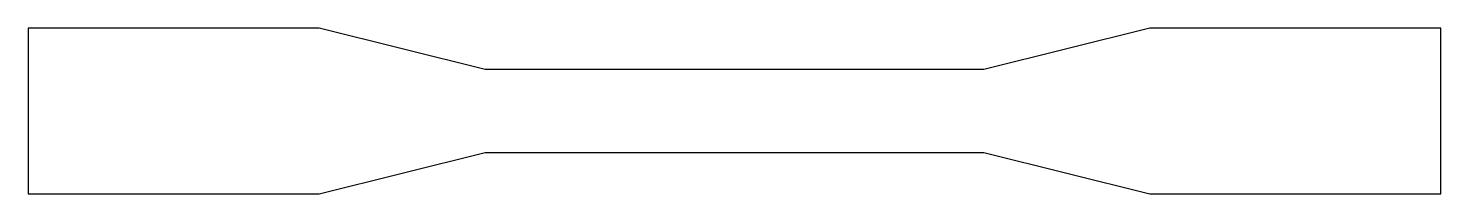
# Model space of a CAD drawing. Header units: metres. Extents: x 0 to 170, y -10 to 10.
import ezdxf

# ---------------------------------------------------------------- set-up
doc = ezdxf.new("R2010")
doc.units = ezdxf.units.M

msp = doc.modelspace()

# ---------------------------------------------------------------- linework, layer by layer
at = {"layer": 'OUTLINE'}
for p, q in [((35, 10), (0, 10)), ((0, 10), (0, -10)), ((55, 5), (35, 10)), ((135, 10), (115, 5)), ((170, 10), (135, 10)), ((170, -10), (170, 10)), ((115, 5), (55, 5)), ((35, -10), (55, -5)), ((55, -5), (115, -5)), ((115, -5), (135, -10)), ((0, -10), (35, -10)), ((135, -10), (170, -10))]:
    msp.add_line(p, q, dxfattribs=at)

doc.saveas('drawing.dxf')
